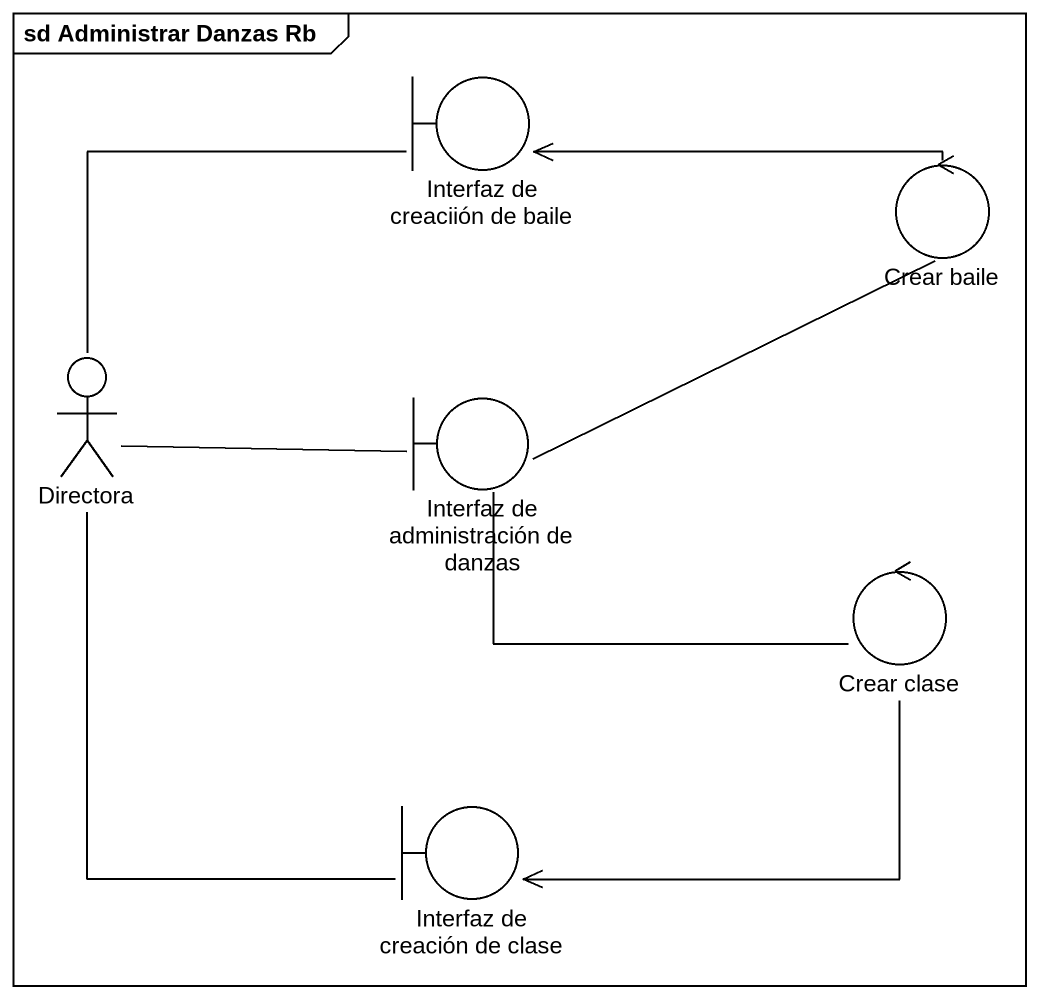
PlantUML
@startuml
mainframe sd Administrar Danzas Rb
boundary "Interfaz de creaciión de baile" as Interfaz_de_creaciión_de
control "Crear baile" as Crear_baile
actor Directora
boundary "Interfaz de administración de danzas" as Interfaz_de_administración
control "Crear clase" as Crear_clase
boundary "Interfaz de creación de clase" as Interfaz_de_creación_de
Interfaz_de_creaciión_de -- Directora
Crear_baile -left-> Interfaz_de_creaciión_de
Directora -right- Interfaz_de_administración
Interfaz_de_administración -right- Crear_baile
Interfaz_de_administración -right- Crear_clase
Interfaz_de_creación_de -up- Directora
Interfaz_de_creación_de <-right- Crear_clase
@enduml
